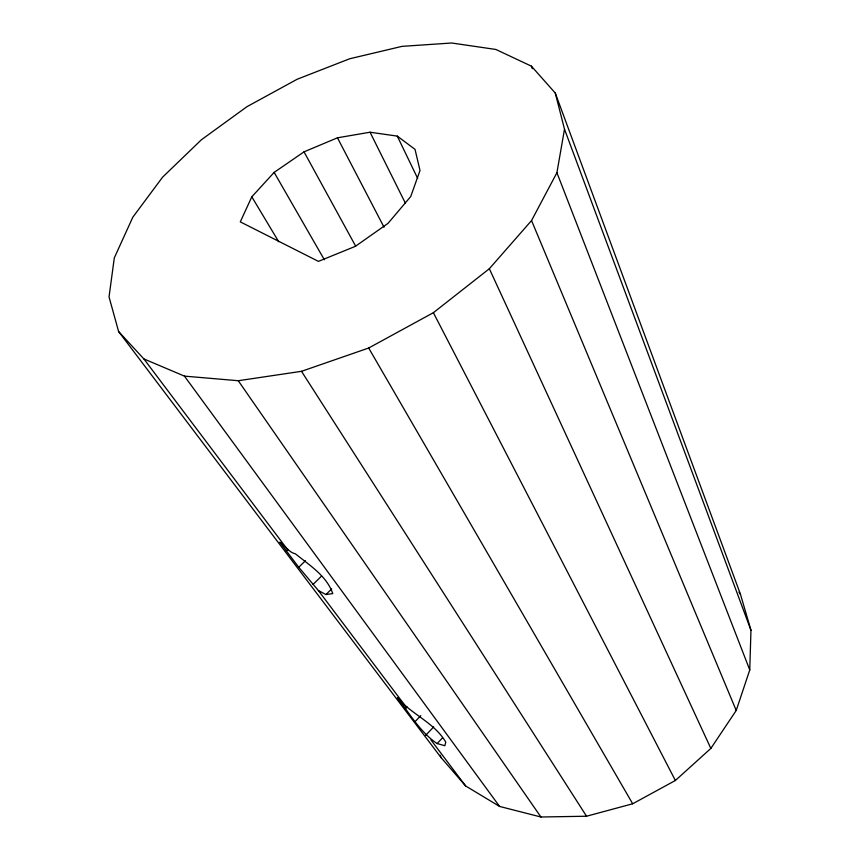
<?xml version="1.0" encoding="UTF-8"?>
<svg xmlns="http://www.w3.org/2000/svg" width="860" height="860" viewBox="0 0 860 860"><rect width="100%" height="100%" fill="white"/><g stroke="black" fill="none" stroke-linecap="round" stroke-linejoin="round"><path stroke-width="1.29" d="M749.759 669.962L750.963 630.262L740.46 594.292L555.27 93.041L531.415 66.166L495.854 49.461L451.704 43L402.018 46.365L349.633 58.781L297.141 79.26L246.949 106.683L201.347 139.804L162.561 177.203L132.816 217.214L114.305 257.892L109.037 296.904L118.615 331.551L441.094 757.628L465.615 785.943L499.596 806.443L540.918 817L586.541 816.226L632.691 803.778L675.369 780.493L710.844 748.426L736.225 710.467L749.759 669.962L556.914 172.699L564.504 129.183L555.27 93.041M251.808 196.822L240.295 221.869L318.437 261.375L355.373 246.336L388.01 223.374L410.725 196.542L420.013 170.495L415.025 149.361L397.288 136.117L370.047 132.225L337.464 137.804L304.031 151.844L274.147 172.398L251.808 196.822L278.704 241.725M118.615 331.551L143.878 358.921L184.438 376.121L238.263 380.722L301.505 371.316L368.682 348.02L433.375 312.696L489.34 268.739L531.544 220.558L556.914 172.699M437.127 743.556L444.867 745.727L445.77 742.083C434.214 722.475 411.607 714.509 397.406 697.696C409.532 713.52 420.368 732.376 437.127 743.556L442.588 737.762M425.56 735.472L433.709 726.861M415.315 721.4L420.809 715.628M405.232 708.855L407.092 706.909M325.962 594.561L332.777 593.593C326.628 575.781 309.439 565.203 295.474 553.872C288.519 552.195 285.305 545.874 279.812 542.198L298.753 567.267L318.383 590.541L325.962 594.561L331.67 588.917M313.008 584.467L321.597 576.039M298.753 567.267L305.461 560.741M286.154 551.228L288.079 549.368M143.878 358.921L287.777 549.916M318.383 590.541L406.597 707.608M430.935 739.912L465.615 785.943M184.438 376.121L499.596 806.443M238.263 380.722L540.918 817M738.976 592.153L740.46 594.292M301.505 371.316L586.541 816.226M368.682 348.02L632.691 803.778M274.147 172.398L324.349 259.774M304.031 151.844L355.599 246.035M337.464 137.804L384.012 227.19M433.375 312.696L675.369 780.493M370.047 132.225L405.35 203.121M397.288 136.117L417.68 178.439M489.34 268.739L710.844 748.426M531.544 220.558L736.225 710.467M440.105 755.22L441.094 757.628M531.415 66.166L532.361 68.682M564.504 129.183L750.963 630.262"/></g></svg>
